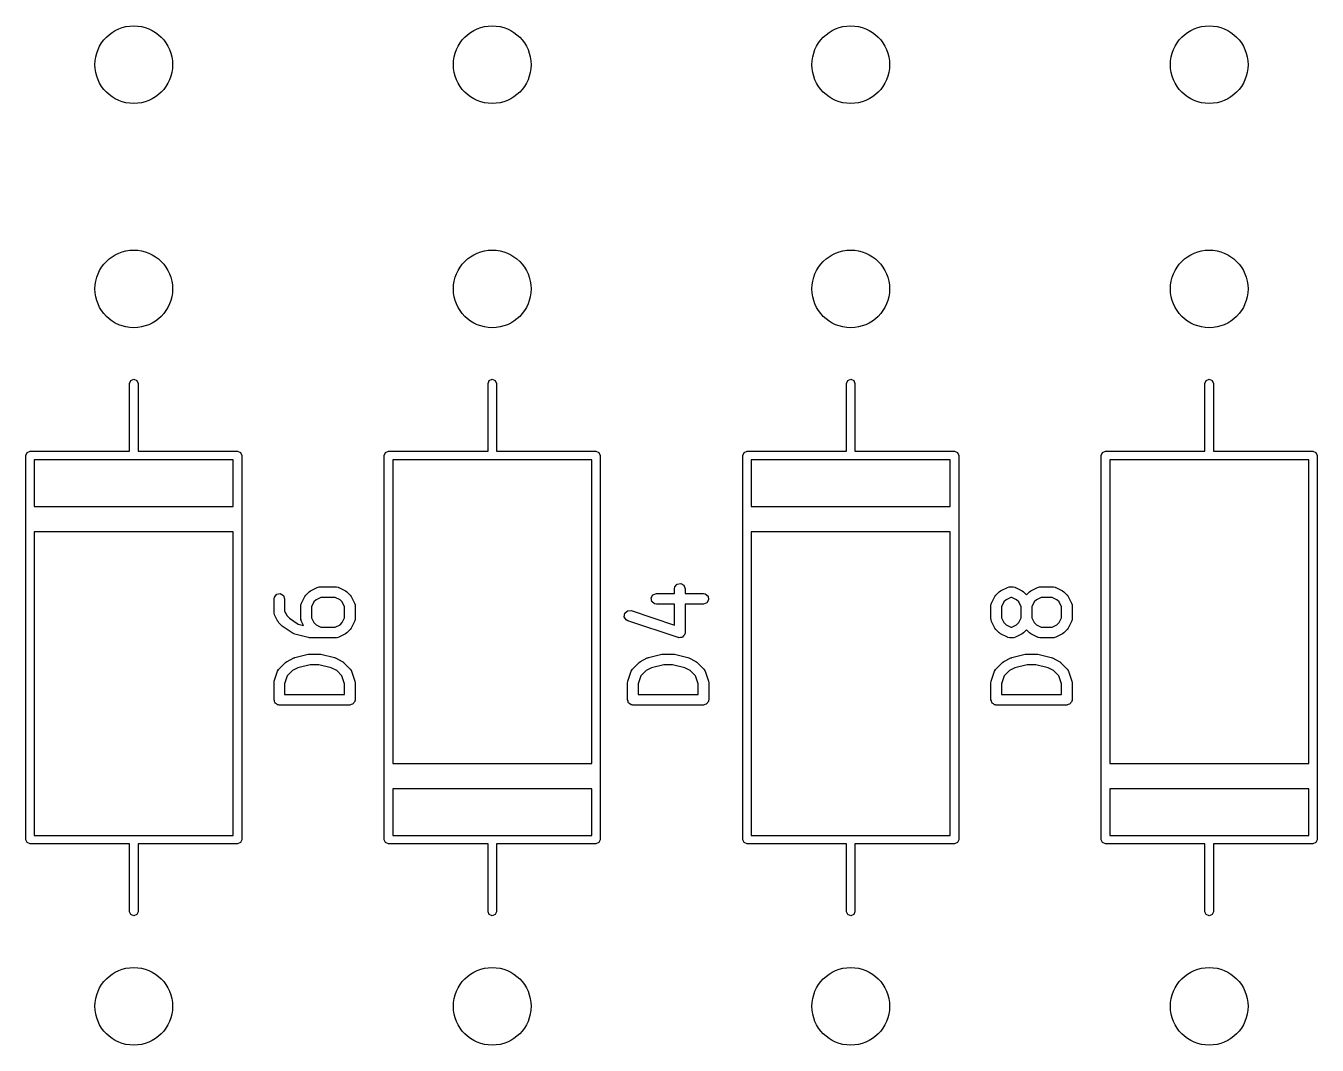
# Model space of a CAD drawing. Extents: x 37 to 259, y -144 to -45.
# Drawn here: x 65.78 to 84.08, y -135.17 to -120.73 of the extents above; entities that cross this region are included whole.
import ezdxf

# ---------------------------------------------------------------- set-up
doc = ezdxf.new("R2010")
doc.units = 0
doc.layers.add('BLACK', color=7, linetype='CONTINUOUS')

msp = doc.modelspace()

# ---------------------------------------------------------------- linework, layer by layer
at = {"layer": 'BLACK', "linetype": 'CONTINUOUS'}
for p, q in [((67.25, -125.8), (67.2676, -125.758)), ((67.25, -126.76), (67.25, -125.8)), ((67.2676, -125.758), (67.31, -125.74)), ((67.31, -125.74), (67.3524, -125.758)), ((67.3524, -125.758), (67.37, -125.8)), ((67.37, -125.8), (67.37, -126.76)), ((72.33, -125.8), (72.3476, -125.758)), ((72.33, -126.76), (72.33, -125.8)), ((72.3476, -125.758), (72.39, -125.74)), ((72.39, -125.74), (72.4324, -125.758)), ((72.4324, -125.758), (72.45, -125.8)), ((72.45, -125.8), (72.45, -126.76)), ((77.41, -125.8), (77.4276, -125.758)), ((77.41, -126.76), (77.41, -125.8)), ((77.4276, -125.758), (77.47, -125.74)), ((77.47, -125.74), (77.5124, -125.758)), ((77.5124, -125.758), (77.53, -125.8)), ((77.53, -125.8), (77.53, -126.76)), ((82.49, -125.8), (82.5076, -125.758)), ((82.49, -126.76), (82.49, -125.8)), ((82.5076, -125.758), (82.55, -125.74)), ((82.55, -125.74), (82.5924, -125.758)), ((82.5924, -125.758), (82.61, -125.8)), ((82.61, -125.8), (82.61, -126.76)), ((65.78, -126.82), (65.7976, -126.778)), ((65.7976, -126.778), (65.84, -126.76)), ((65.84, -126.76), (67.25, -126.76)), ((67.37, -126.76), (68.78, -126.76)), ((68.78, -126.76), (68.8224, -126.778)), ((68.8224, -126.778), (68.84, -126.82)), ((70.86, -126.82), (70.8776, -126.778)), ((70.8776, -126.778), (70.92, -126.76)), ((70.92, -126.76), (72.33, -126.76)), ((72.45, -126.76), (73.86, -126.76)), ((73.86, -126.76), (73.9024, -126.778)), ((73.9024, -126.778), (73.92, -126.82)), ((75.94, -126.82), (75.9576, -126.778)), ((75.9576, -126.778), (76, -126.76)), ((76, -126.76), (77.41, -126.76)), ((77.53, -126.76), (78.94, -126.76)), ((78.94, -126.76), (78.9824, -126.778)), ((78.9824, -126.778), (79, -126.82)), ((81.02, -126.82), (81.0376, -126.778)), ((81.0376, -126.778), (81.08, -126.76)), ((81.08, -126.76), (82.49, -126.76)), ((82.61, -126.76), (84.02, -126.76)), ((84.02, -126.76), (84.0624, -126.778)), ((84.0624, -126.778), (84.08, -126.82)), ((65.78, -132.26), (65.78, -126.82)), ((68.72, -126.88), (65.9, -126.88)), ((65.9, -126.88), (65.9, -127.54)), ((68.72, -127.54), (68.72, -126.88)), ((68.84, -126.82), (68.84, -132.26)), ((70.86, -132.26), (70.86, -126.82)), ((73.8, -126.88), (70.98, -126.88)), ((70.98, -126.88), (70.98, -131.18)), ((73.8, -131.18), (73.8, -126.88)), ((73.92, -126.82), (73.92, -132.26)), ((75.94, -132.26), (75.94, -126.82)), ((78.88, -126.88), (76.06, -126.88)), ((76.06, -126.88), (76.06, -127.54)), ((78.88, -127.54), (78.88, -126.88)), ((79, -126.82), (79, -132.26)), ((81.02, -132.26), (81.02, -126.82)), ((83.96, -126.88), (81.14, -126.88)), ((81.14, -126.88), (81.14, -131.18)), ((83.96, -131.18), (83.96, -126.88)), ((84.08, -126.82), (84.08, -132.26)), ((65.9, -127.54), (68.72, -127.54)), ((76.06, -127.54), (78.88, -127.54)), ((65.9, -127.9), (65.9, -132.2)), ((68.72, -127.9), (65.9, -127.9)), ((68.72, -132.2), (68.72, -127.9)), ((76.06, -127.9), (76.06, -132.2)), ((78.88, -127.9), (76.06, -127.9)), ((78.88, -132.2), (78.88, -127.9)), ((74.9786, -128.681), (75.0115, -128.642)), ((75.0115, -128.642), (75.0621, -128.633)), ((75.0621, -128.633), (75.1065, -128.658)), ((69.2974, -128.85), (69.3019, -128.824)), ((69.3019, -128.824), (69.3349, -128.785)), ((69.3349, -128.785), (69.3854, -128.776)), ((69.3854, -128.776), (69.4298, -128.801)), ((69.4298, -128.801), (69.4474, -128.85)), ((69.6863, -128.911), (69.7339, -128.816)), ((69.7339, -128.816), (69.7472, -128.798)), ((69.7472, -128.798), (69.7479, -128.796)), ((69.7479, -128.796), (69.7955, -128.749)), ((69.7955, -128.749), (69.8139, -128.736)), ((69.8139, -128.736), (69.815, -128.735)), ((69.815, -128.735), (69.9103, -128.687)), ((69.9615, -128.829), (69.893, -128.864)), ((69.9103, -128.687), (69.9352, -128.68)), ((69.9352, -128.68), (69.9396, -128.681)), ((69.9396, -128.681), (69.9438, -128.679)), ((69.9438, -128.679), (70.1819, -128.679)), ((70.1642, -128.829), (69.9615, -128.829)), ((70.2327, -128.864), (70.1642, -128.829)), ((70.1819, -128.679), (70.2076, -128.684)), ((70.2076, -128.684), (70.211, -128.687)), ((70.211, -128.687), (70.2154, -128.687)), ((70.2154, -128.687), (70.3107, -128.735)), ((70.3107, -128.735), (70.3287, -128.748)), ((70.3287, -128.748), (70.3302, -128.749)), ((70.3302, -128.749), (70.3778, -128.796)), ((70.3778, -128.796), (70.3907, -128.815)), ((70.3907, -128.815), (70.3918, -128.816)), ((70.3918, -128.816), (70.4395, -128.911)), ((74.6419, -128.836), (74.6675, -128.792)), ((74.6675, -128.792), (74.7157, -128.775)), ((74.7157, -128.775), (74.974, -128.775)), ((74.974, -128.707), (74.9786, -128.681)), ((74.974, -128.775), (74.974, -128.707)), ((75.1065, -128.658), (75.124, -128.707)), ((75.124, -128.707), (75.124, -128.775)), ((75.124, -128.775), (75.3824, -128.775)), ((75.3824, -128.775), (75.408, -128.779)), ((75.408, -128.779), (75.4473, -128.812)), ((75.4473, -128.812), (75.4562, -128.863)), ((79.4653, -128.911), (79.5129, -128.816)), ((79.5129, -128.816), (79.5263, -128.798)), ((79.5263, -128.798), (79.527, -128.796)), ((79.527, -128.796), (79.5746, -128.749)), ((79.5746, -128.749), (79.593, -128.736)), ((79.593, -128.736), (79.5941, -128.735)), ((79.5941, -128.735), (79.6893, -128.687)), ((79.7406, -128.829), (79.672, -128.864)), ((79.6893, -128.687), (79.7143, -128.68)), ((79.7143, -128.68), (79.7186, -128.681)), ((79.7186, -128.681), (79.7229, -128.679)), ((79.7229, -128.679), (79.7705, -128.679)), ((79.7528, -128.829), (79.7406, -128.829)), ((79.8213, -128.864), (79.7528, -128.829)), ((79.7705, -128.679), (79.7961, -128.684)), ((79.7961, -128.684), (79.7996, -128.687)), ((79.7996, -128.687), (79.804, -128.687)), ((79.804, -128.687), (79.8993, -128.735)), ((79.8993, -128.735), (79.9173, -128.748)), ((79.9173, -128.748), (79.9187, -128.749)), ((79.9187, -128.749), (79.961, -128.791)), ((79.961, -128.791), (80.0032, -128.749)), ((80.0032, -128.749), (80.0215, -128.736)), ((80.0215, -128.736), (80.0226, -128.735)), ((80.0226, -128.735), (80.1179, -128.687)), ((80.1691, -128.829), (80.1006, -128.864)), ((80.1179, -128.687), (80.1429, -128.68)), ((80.1429, -128.68), (80.1472, -128.681)), ((80.1472, -128.681), (80.1514, -128.679)), ((80.1514, -128.679), (80.3419, -128.679)), ((80.3242, -128.829), (80.1691, -128.829)), ((80.3927, -128.864), (80.3242, -128.829)), ((80.3419, -128.679), (80.3676, -128.684)), ((80.3676, -128.684), (80.371, -128.687)), ((80.371, -128.687), (80.3754, -128.687)), ((80.3754, -128.687), (80.4707, -128.735)), ((80.4707, -128.735), (80.4887, -128.748)), ((80.4887, -128.748), (80.4902, -128.749)), ((80.4902, -128.749), (80.5378, -128.796)), ((80.5378, -128.796), (80.5507, -128.815)), ((80.5507, -128.815), (80.5518, -128.816)), ((80.5518, -128.816), (80.5995, -128.911)), ((69.2974, -129.04), (69.2974, -128.85)), ((69.4474, -128.85), (69.4474, -129.022)), ((69.6783, -128.945), (69.6829, -128.919)), ((69.6783, -129.135), (69.6783, -128.945)), ((69.6829, -128.919), (69.6857, -128.916)), ((69.6857, -128.916), (69.6863, -128.911)), ((69.8626, -128.894), (69.8283, -128.962)), ((69.8283, -128.962), (69.8283, -129.118)), ((69.893, -128.864), (69.8626, -128.894)), ((70.2631, -128.894), (70.2327, -128.864)), ((70.2974, -128.962), (70.2631, -128.894)), ((70.2974, -129.118), (70.2974, -128.962)), ((70.4395, -128.911), (70.4469, -128.936)), ((70.4469, -128.936), (70.4458, -128.941)), ((70.4458, -128.941), (70.4474, -128.945)), ((70.4474, -128.945), (70.4474, -129.135)), ((74.6508, -128.887), (74.6419, -128.836)), ((74.6901, -128.92), (74.6508, -128.887)), ((74.7157, -128.925), (74.6901, -128.92)), ((74.974, -128.925), (74.7157, -128.925)), ((74.974, -129.222), (74.974, -128.925)), ((75.3824, -128.925), (75.124, -128.925)), ((75.124, -128.925), (75.124, -129.326)), ((75.4306, -128.907), (75.3824, -128.925)), ((75.4562, -128.863), (75.4306, -128.907)), ((79.4574, -128.945), (79.4619, -128.919)), ((79.4574, -129.135), (79.4574, -128.945)), ((79.4619, -128.919), (79.4648, -128.916)), ((79.4648, -128.916), (79.4653, -128.911)), ((79.6416, -128.894), (79.6074, -128.962)), ((79.6074, -128.962), (79.6074, -129.118)), ((79.672, -128.864), (79.6416, -128.894)), ((79.8517, -128.894), (79.8213, -128.864)), ((79.886, -128.962), (79.8517, -128.894)), ((79.886, -129.118), (79.886, -128.962)), ((80.0702, -128.894), (80.036, -128.962)), ((80.036, -128.962), (80.036, -129.118)), ((80.1006, -128.864), (80.0702, -128.894)), ((80.4231, -128.894), (80.3927, -128.864)), ((80.4574, -128.962), (80.4231, -128.894)), ((80.4574, -129.118), (80.4574, -128.962)), ((80.5995, -128.911), (80.6069, -128.936)), ((80.6069, -128.936), (80.6058, -128.941)), ((80.6058, -128.941), (80.6074, -128.945)), ((80.6074, -128.945), (80.6074, -129.135)), ((69.2989, -129.044), (69.2974, -129.04)), ((69.2979, -129.049), (69.2989, -129.044)), ((69.3053, -129.074), (69.2979, -129.049)), ((69.3529, -129.169), (69.3053, -129.074)), ((69.3541, -129.17), (69.3529, -129.169)), ((69.367, -129.188), (69.3541, -129.17)), ((69.4146, -129.236), (69.367, -129.188)), ((69.4474, -129.022), (69.4816, -129.091)), ((69.4816, -129.091), (69.5154, -129.125)), ((69.5154, -129.125), (69.6413, -129.208)), ((69.6799, -129.139), (69.6783, -129.135)), ((69.6788, -129.144), (69.6799, -129.139)), ((69.6863, -129.169), (69.6788, -129.144)), ((69.7154, -129.227), (69.6863, -129.169)), ((69.8283, -129.118), (69.8626, -129.186)), ((69.8626, -129.186), (69.893, -129.216)), ((70.2327, -129.216), (70.2631, -129.186)), ((70.2631, -129.186), (70.2974, -129.118)), ((70.4395, -129.169), (70.3918, -129.264)), ((70.44, -129.164), (70.4395, -129.169)), ((70.4429, -129.161), (70.44, -129.164)), ((70.4474, -129.135), (70.4429, -129.161)), ((74.2613, -129.103), (74.2688, -129.052)), ((74.2881, -129.146), (74.2613, -129.103)), ((74.2688, -129.052), (74.3072, -129.018)), ((74.311, -129.159), (74.2881, -129.146)), ((74.3072, -129.018), (74.3585, -129.016)), ((75.0253, -129.397), (74.311, -129.159)), ((74.3585, -129.016), (74.974, -129.222)), ((79.4589, -129.139), (79.4574, -129.135)), ((79.4579, -129.144), (79.4589, -129.139)), ((79.4653, -129.169), (79.4579, -129.144)), ((79.5129, -129.264), (79.4653, -129.169)), ((79.6074, -129.118), (79.6416, -129.186)), ((79.6416, -129.186), (79.672, -129.216)), ((79.8213, -129.216), (79.8517, -129.186)), ((79.8517, -129.186), (79.886, -129.118)), ((80.036, -129.118), (80.0702, -129.186)), ((80.0702, -129.186), (80.1006, -129.216)), ((80.3927, -129.216), (80.4231, -129.186)), ((80.4231, -129.186), (80.4574, -129.118)), ((80.5995, -129.169), (80.5518, -129.264)), ((80.6, -129.164), (80.5995, -129.169)), ((80.6029, -129.161), (80.6, -129.164)), ((80.6074, -129.135), (80.6029, -129.161)), ((69.4178, -129.237), (69.4146, -129.236)), ((69.426, -129.245), (69.4178, -129.237)), ((69.5689, -129.34), (69.426, -129.245)), ((69.5693, -129.341), (69.5689, -129.34)), ((69.5923, -129.351), (69.5693, -129.341)), ((69.7828, -129.398), (69.5923, -129.351)), ((69.6413, -129.208), (69.7154, -129.227)), ((69.893, -129.216), (69.9615, -129.251)), ((69.9615, -129.251), (70.1642, -129.251)), ((70.1642, -129.251), (70.2327, -129.216)), ((70.3107, -129.345), (70.2154, -129.393)), ((70.3118, -129.344), (70.3107, -129.345)), ((70.3302, -129.331), (70.3118, -129.344)), ((70.3778, -129.284), (70.3302, -129.331)), ((70.3785, -129.282), (70.3778, -129.284)), ((70.3918, -129.264), (70.3785, -129.282)), ((75.0997, -129.375), (75.0865, -129.391)), ((75.115, -129.361), (75.0997, -129.375)), ((75.1158, -129.356), (75.115, -129.361)), ((75.1195, -129.351), (75.1158, -129.356)), ((75.124, -129.326), (75.1195, -129.351)), ((79.5141, -129.265), (79.5129, -129.264)), ((79.527, -129.284), (79.5141, -129.265)), ((79.5746, -129.331), (79.527, -129.284)), ((79.5761, -129.332), (79.5746, -129.331)), ((79.5941, -129.345), (79.5761, -129.332)), ((79.6893, -129.393), (79.5941, -129.345)), ((79.672, -129.216), (79.7406, -129.251)), ((79.7406, -129.251), (79.7528, -129.251)), ((79.7528, -129.251), (79.8213, -129.216)), ((79.8993, -129.345), (79.804, -129.393)), ((79.9004, -129.344), (79.8993, -129.345)), ((79.9187, -129.331), (79.9004, -129.344)), ((79.961, -129.289), (79.9187, -129.331)), ((80.0032, -129.331), (79.961, -129.289)), ((80.0046, -129.332), (80.0032, -129.331)), ((80.0226, -129.345), (80.0046, -129.332)), ((80.1179, -129.393), (80.0226, -129.345)), ((80.1006, -129.216), (80.1691, -129.251)), ((80.1691, -129.251), (80.3242, -129.251)), ((80.3242, -129.251), (80.3927, -129.216)), ((80.4707, -129.345), (80.3754, -129.393)), ((80.4718, -129.344), (80.4707, -129.345)), ((80.4902, -129.331), (80.4718, -129.344)), ((80.5378, -129.284), (80.4902, -129.331)), ((80.5385, -129.282), (80.5378, -129.284)), ((80.5518, -129.264), (80.5385, -129.282)), ((69.7862, -129.398), (69.7828, -129.398)), ((69.801, -129.401), (69.7862, -129.398)), ((70.1819, -129.401), (69.801, -129.401)), ((70.1861, -129.399), (70.1819, -129.401)), ((70.1905, -129.4), (70.1861, -129.399)), ((70.2154, -129.393), (70.1905, -129.4)), ((75.0311, -129.397), (75.0253, -129.397)), ((75.036, -129.4), (75.0311, -129.397)), ((75.0562, -129.396), (75.036, -129.4)), ((75.0766, -129.395), (75.0562, -129.396)), ((75.0809, -129.392), (75.0766, -129.395)), ((75.0865, -129.391), (75.0809, -129.392)), ((79.6938, -129.393), (79.6893, -129.393)), ((79.6972, -129.396), (79.6938, -129.393)), ((79.7229, -129.401), (79.6972, -129.396)), ((79.7705, -129.401), (79.7229, -129.401)), ((79.7747, -129.399), (79.7705, -129.401)), ((79.779, -129.4), (79.7747, -129.399)), ((79.804, -129.393), (79.779, -129.4)), ((80.1223, -129.393), (80.1179, -129.393)), ((80.1258, -129.396), (80.1223, -129.393)), ((80.1514, -129.401), (80.1258, -129.396)), ((80.3419, -129.401), (80.1514, -129.401)), ((80.3461, -129.399), (80.3419, -129.401)), ((80.3505, -129.4), (80.3461, -129.399)), ((80.3754, -129.393), (80.3505, -129.4)), ((69.4622, -129.749), (69.4806, -129.736)), ((69.4806, -129.736), (69.4817, -129.735)), ((69.4817, -129.735), (69.5769, -129.687)), ((69.5769, -129.687), (69.5893, -129.684)), ((69.5893, -129.684), (69.5923, -129.682)), ((69.5923, -129.682), (69.7828, -129.634)), ((69.7828, -129.634), (69.7977, -129.633)), ((69.7977, -129.633), (69.801, -129.632)), ((69.801, -129.632), (69.9438, -129.632)), ((69.9438, -129.632), (69.9586, -129.634)), ((69.9586, -129.634), (69.962, -129.634)), ((69.962, -129.634), (70.1525, -129.682)), ((70.1525, -129.682), (70.1643, -129.687)), ((70.1643, -129.687), (70.1678, -129.687)), ((70.1678, -129.687), (70.2631, -129.735)), ((70.2631, -129.735), (70.2811, -129.748)), ((74.4722, -129.749), (74.4906, -129.736)), ((74.4906, -129.736), (74.4917, -129.735)), ((74.4917, -129.735), (74.5869, -129.687)), ((74.5869, -129.687), (74.5993, -129.684)), ((74.5993, -129.684), (74.6023, -129.682)), ((74.6023, -129.682), (74.7928, -129.634)), ((74.7928, -129.634), (74.8077, -129.633)), ((74.8077, -129.633), (74.811, -129.632)), ((74.811, -129.632), (74.9538, -129.632)), ((74.9538, -129.632), (74.9686, -129.634)), ((74.9686, -129.634), (74.972, -129.634)), ((74.972, -129.634), (75.1625, -129.682)), ((75.1625, -129.682), (75.1743, -129.687)), ((75.1743, -129.687), (75.1778, -129.687)), ((75.1778, -129.687), (75.2731, -129.735)), ((75.2731, -129.735), (75.2911, -129.748)), ((79.6222, -129.749), (79.6406, -129.736)), ((79.6406, -129.736), (79.6417, -129.735)), ((79.6417, -129.735), (79.7369, -129.687)), ((79.7369, -129.687), (79.7493, -129.684)), ((79.7493, -129.684), (79.7523, -129.682)), ((79.7523, -129.682), (79.9428, -129.634)), ((79.9428, -129.634), (79.9577, -129.633)), ((79.9577, -129.633), (79.961, -129.632)), ((79.961, -129.632), (80.1038, -129.632)), ((80.1038, -129.632), (80.1186, -129.634)), ((80.1186, -129.634), (80.122, -129.634)), ((80.122, -129.634), (80.3125, -129.682)), ((80.3125, -129.682), (80.3243, -129.687)), ((80.3243, -129.687), (80.3278, -129.687)), ((80.3278, -129.687), (80.4231, -129.735)), ((80.4231, -129.735), (80.4411, -129.748)), ((69.3012, -130.016), (69.3488, -129.873)), ((69.3488, -129.873), (69.3613, -129.851)), ((69.3613, -129.851), (69.3651, -129.848)), ((69.3651, -129.848), (69.367, -129.844)), ((69.367, -129.844), (69.4622, -129.749)), ((69.5597, -129.864), (69.4856, -129.938)), ((69.6367, -129.825), (69.5597, -129.864)), ((69.8102, -129.782), (69.6367, -129.825)), ((69.9346, -129.782), (69.8102, -129.782)), ((70.1081, -129.825), (69.9346, -129.782)), ((70.1851, -129.864), (70.1081, -129.825)), ((70.2592, -129.938), (70.1851, -129.864)), ((70.2811, -129.748), (70.2826, -129.749)), ((70.2826, -129.749), (70.3778, -129.844)), ((70.3778, -129.844), (70.3927, -129.865)), ((70.3927, -129.865), (70.3931, -129.87)), ((70.3931, -129.87), (70.3959, -129.873)), ((70.3959, -129.873), (70.4435, -130.016)), ((74.3112, -130.016), (74.3588, -129.873)), ((74.3588, -129.873), (74.3713, -129.851)), ((74.3713, -129.851), (74.3751, -129.848)), ((74.3751, -129.848), (74.377, -129.844)), ((74.377, -129.844), (74.4722, -129.749)), ((74.5697, -129.864), (74.4956, -129.938)), ((74.6467, -129.825), (74.5697, -129.864)), ((74.8202, -129.782), (74.6467, -129.825)), ((74.9446, -129.782), (74.8202, -129.782)), ((75.1181, -129.825), (74.9446, -129.782)), ((75.1951, -129.864), (75.1181, -129.825)), ((75.2692, -129.938), (75.1951, -129.864)), ((75.2911, -129.748), (75.2926, -129.749)), ((75.2926, -129.749), (75.3878, -129.844)), ((75.3878, -129.844), (75.4027, -129.865)), ((75.4027, -129.865), (75.4031, -129.87)), ((75.4031, -129.87), (75.4059, -129.873)), ((75.4059, -129.873), (75.4535, -130.016)), ((79.4612, -130.016), (79.5088, -129.873)), ((79.5088, -129.873), (79.5213, -129.851)), ((79.5213, -129.851), (79.5251, -129.848)), ((79.5251, -129.848), (79.527, -129.844)), ((79.527, -129.844), (79.6222, -129.749)), ((79.7197, -129.864), (79.6456, -129.938)), ((79.7967, -129.825), (79.7197, -129.864)), ((79.9702, -129.782), (79.7967, -129.825)), ((80.0946, -129.782), (79.9702, -129.782)), ((80.2681, -129.825), (80.0946, -129.782)), ((80.3451, -129.864), (80.2681, -129.825)), ((80.4192, -129.938), (80.3451, -129.864)), ((80.4411, -129.748), (80.4426, -129.749)), ((80.4426, -129.749), (80.5378, -129.844)), ((80.5378, -129.844), (80.5527, -129.865)), ((80.5527, -129.865), (80.5531, -129.87)), ((80.5531, -129.87), (80.5559, -129.873)), ((80.5559, -129.873), (80.6035, -130.016)), ((69.2974, -130.04), (69.3013, -130.018)), ((69.2974, -130.278), (69.2974, -130.04)), ((69.3013, -130.018), (69.3012, -130.016)), ((69.4856, -129.938), (69.4474, -130.052)), ((69.4474, -130.052), (69.4474, -130.203)), ((70.2974, -130.052), (70.2592, -129.938)), ((70.2974, -130.203), (70.2974, -130.052)), ((70.4435, -130.016), (70.4468, -130.038)), ((70.4468, -130.038), (70.4474, -130.04)), ((70.4474, -130.04), (70.4474, -130.278)), ((74.3074, -130.04), (74.3113, -130.018)), ((74.3074, -130.278), (74.3074, -130.04)), ((74.3113, -130.018), (74.3112, -130.016)), ((74.4956, -129.938), (74.4574, -130.052)), ((74.4574, -130.052), (74.4574, -130.203)), ((75.3074, -130.052), (75.2692, -129.938)), ((75.3074, -130.203), (75.3074, -130.052)), ((75.4535, -130.016), (75.4568, -130.038)), ((75.4568, -130.038), (75.4574, -130.04)), ((75.4574, -130.04), (75.4574, -130.278)), ((79.4574, -130.04), (79.4613, -130.018)), ((79.4574, -130.278), (79.4574, -130.04)), ((79.4613, -130.018), (79.4612, -130.016)), ((79.6456, -129.938), (79.6074, -130.052)), ((79.6074, -130.052), (79.6074, -130.203)), ((80.4574, -130.052), (80.4192, -129.938)), ((80.4574, -130.203), (80.4574, -130.052)), ((80.6035, -130.016), (80.6068, -130.038)), ((80.6068, -130.038), (80.6074, -130.04)), ((80.6074, -130.04), (80.6074, -130.278)), ((69.304, -130.296), (69.2974, -130.278)), ((69.4474, -130.203), (70.2974, -130.203)), ((70.4446, -130.294), (70.4429, -130.304)), ((70.4462, -130.291), (70.4446, -130.294)), ((70.4474, -130.278), (70.4457, -130.288)), ((70.4457, -130.288), (70.4462, -130.291)), ((74.314, -130.296), (74.3074, -130.278)), ((74.4574, -130.203), (75.3074, -130.203)), ((75.4546, -130.294), (75.4529, -130.304)), ((75.4562, -130.291), (75.4546, -130.294)), ((75.4574, -130.278), (75.4557, -130.288)), ((75.4557, -130.288), (75.4562, -130.291)), ((79.464, -130.296), (79.4574, -130.278)), ((79.6074, -130.203), (80.4574, -130.203)), ((80.6046, -130.294), (80.6029, -130.304)), ((80.6062, -130.291), (80.6046, -130.294)), ((80.6074, -130.278), (80.6057, -130.288)), ((80.6057, -130.288), (80.6062, -130.291)), ((69.3074, -130.316), (69.304, -130.296)), ((69.3126, -130.32), (69.3074, -130.316)), ((69.3149, -130.326), (69.3126, -130.32)), ((69.3318, -130.336), (69.3149, -130.326)), ((69.3467, -130.349), (69.3318, -130.336)), ((69.3565, -130.35), (69.3467, -130.349)), ((69.3594, -130.352), (69.3565, -130.35)), ((69.3626, -130.351), (69.3594, -130.352)), ((69.3724, -130.353), (69.3626, -130.351)), ((70.3724, -130.353), (69.3724, -130.353)), ((70.3907, -130.346), (70.3724, -130.353)), ((70.4099, -130.343), (70.3907, -130.346)), ((70.4142, -130.338), (70.4099, -130.343)), ((70.4206, -130.336), (70.4142, -130.338)), ((70.4303, -130.319), (70.4206, -130.336)), ((70.4429, -130.304), (70.4303, -130.319)), ((74.3174, -130.316), (74.314, -130.296)), ((74.3226, -130.32), (74.3174, -130.316)), ((74.3249, -130.326), (74.3226, -130.32)), ((74.3418, -130.336), (74.3249, -130.326)), ((74.3567, -130.349), (74.3418, -130.336)), ((74.3665, -130.35), (74.3567, -130.349)), ((74.3694, -130.352), (74.3665, -130.35)), ((74.3726, -130.351), (74.3694, -130.352)), ((74.3824, -130.353), (74.3726, -130.351)), ((75.3824, -130.353), (74.3824, -130.353)), ((75.4007, -130.346), (75.3824, -130.353)), ((75.4199, -130.343), (75.4007, -130.346)), ((75.4242, -130.338), (75.4199, -130.343)), ((75.4306, -130.336), (75.4242, -130.338)), ((75.4403, -130.319), (75.4306, -130.336)), ((75.4529, -130.304), (75.4403, -130.319)), ((79.4674, -130.316), (79.464, -130.296)), ((79.4726, -130.32), (79.4674, -130.316)), ((79.4749, -130.326), (79.4726, -130.32)), ((79.4918, -130.336), (79.4749, -130.326)), ((79.5067, -130.349), (79.4918, -130.336)), ((79.5165, -130.35), (79.5067, -130.349)), ((79.5194, -130.352), (79.5165, -130.35)), ((79.5226, -130.351), (79.5194, -130.352)), ((79.5324, -130.353), (79.5226, -130.351)), ((80.5324, -130.353), (79.5324, -130.353)), ((80.5507, -130.346), (80.5324, -130.353)), ((80.5699, -130.343), (80.5507, -130.346)), ((80.5742, -130.338), (80.5699, -130.343)), ((80.5806, -130.336), (80.5742, -130.338)), ((80.5903, -130.319), (80.5806, -130.336)), ((80.6029, -130.304), (80.5903, -130.319)), ((70.98, -131.18), (73.8, -131.18)), ((81.14, -131.18), (83.96, -131.18)), ((70.98, -131.54), (70.98, -132.2)), ((73.8, -131.54), (70.98, -131.54)), ((73.8, -132.2), (73.8, -131.54)), ((81.14, -131.54), (81.14, -132.2)), ((83.96, -131.54), (81.14, -131.54)), ((83.96, -132.2), (83.96, -131.54)), ((65.7976, -132.302), (65.78, -132.26)), ((65.84, -132.32), (65.7976, -132.302)), ((65.9, -132.2), (68.72, -132.2)), ((68.8224, -132.302), (68.78, -132.32)), ((68.84, -132.26), (68.8224, -132.302)), ((70.8776, -132.302), (70.86, -132.26)), ((70.92, -132.32), (70.8776, -132.302)), ((70.98, -132.2), (73.8, -132.2)), ((73.9024, -132.302), (73.86, -132.32)), ((73.92, -132.26), (73.9024, -132.302)), ((75.9576, -132.302), (75.94, -132.26)), ((76, -132.32), (75.9576, -132.302)), ((76.06, -132.2), (78.88, -132.2)), ((78.9824, -132.302), (78.94, -132.32)), ((79, -132.26), (78.9824, -132.302)), ((81.0376, -132.302), (81.02, -132.26)), ((81.08, -132.32), (81.0376, -132.302)), ((81.14, -132.2), (83.96, -132.2)), ((84.0624, -132.302), (84.02, -132.32)), ((84.08, -132.26), (84.0624, -132.302)), ((67.25, -132.32), (65.84, -132.32)), ((67.25, -133.28), (67.25, -132.32)), ((68.78, -132.32), (67.37, -132.32)), ((67.37, -132.32), (67.37, -133.28)), ((72.33, -132.32), (70.92, -132.32)), ((72.33, -133.28), (72.33, -132.32)), ((73.86, -132.32), (72.45, -132.32)), ((72.45, -132.32), (72.45, -133.28)), ((77.41, -132.32), (76, -132.32)), ((77.41, -133.28), (77.41, -132.32)), ((78.94, -132.32), (77.53, -132.32)), ((77.53, -132.32), (77.53, -133.28)), ((82.49, -132.32), (81.08, -132.32)), ((82.49, -133.28), (82.49, -132.32)), ((84.02, -132.32), (82.61, -132.32)), ((82.61, -132.32), (82.61, -133.28)), ((67.2676, -133.322), (67.25, -133.28)), ((67.31, -133.34), (67.2676, -133.322)), ((67.3524, -133.322), (67.31, -133.34)), ((67.37, -133.28), (67.3524, -133.322)), ((72.3476, -133.322), (72.33, -133.28)), ((72.39, -133.34), (72.3476, -133.322)), ((72.4324, -133.322), (72.39, -133.34)), ((72.45, -133.28), (72.4324, -133.322)), ((77.4276, -133.322), (77.41, -133.28)), ((77.47, -133.34), (77.4276, -133.322)), ((77.5124, -133.322), (77.47, -133.34)), ((77.53, -133.28), (77.5124, -133.322)), ((82.5076, -133.322), (82.49, -133.28)), ((82.55, -133.34), (82.5076, -133.322)), ((82.5924, -133.322), (82.55, -133.34)), ((82.61, -133.28), (82.5924, -133.322))]:
    msp.add_line(p, q, dxfattribs=at)
at = {"layer": 'BLACK'}
for centre in [(67.31, -121.285), (72.39, -121.285), (77.47, -121.285), (82.55, -121.285), (67.31, -124.46), (72.39, -124.46), (77.47, -124.46), (82.55, -124.46), (67.31, -134.62), (72.39, -134.62), (77.47, -134.62), (82.55, -134.62)]:
    msp.add_circle(centre, 0.55, dxfattribs=at)

doc.saveas('drawing.dxf')
